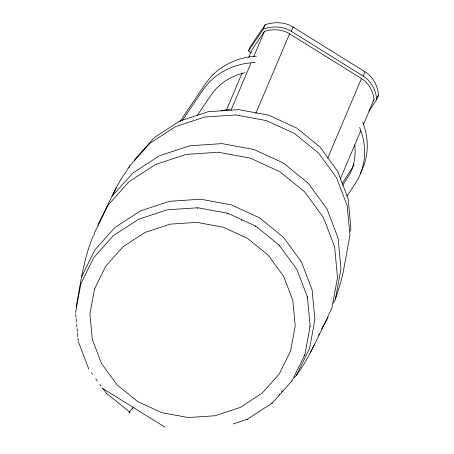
<?xml version="1.0" encoding="UTF-8"?>
<svg xmlns="http://www.w3.org/2000/svg" width="454" height="454" viewBox="0 0 454 454"><rect width="100%" height="100%" fill="white"/><g stroke="black" fill="none" stroke-linecap="round" stroke-linejoin="round"><path stroke-width="0.68" d="M75.563 312.488L80.829 283.852L93.734 257.634L113.392 235.615L138.464 219.299L167.248 209.799L197.774 207.762L227.965 213.323L255.761 226.103L279.272 245.239L296.893 269.421L307.426 297.001L310.144 326.097L304.878 354.733L291.973 380.951L272.315 402.97L247.822 418.906M94.046 234.979L94.426 232.908L108.109 205.117L128.947 181.776L155.523 164.484L186.032 154.411L218.385 152.249L250.387 158.145L279.857 171.697L304.776 191.98L323.458 217.614L334.621 246.845L337.504 277.689L331.919 308.045L327.879 316.256M98.047 225.524L98.302 224.145L116.111 188.001L120.531 180.017L129.935 165.653L149.922 143.271L175.414 126.683L204.675 117.024L235.711 114.947L266.407 120.605L294.669 133.601L318.572 153.055L336.488 177.639L347.196 205.679L349.966 235.263L343.065 272.752L340.999 281.406L335.398 299.152L333.531 302.937M335.398 299.152L340.971 268.853L338.088 238.055L326.942 208.874L308.3 183.285L283.415 163.037L254.002 149.508L222.051 143.623L189.749 145.779L159.292 155.836L132.761 173.099L111.956 196.4L116.111 188.001M350.227 231.279L350.868 227.794L348.15 198.744L337.634 171.209L320.042 147.068L296.57 127.966L268.819 115.203L238.679 109.652L208.204 111.69L179.472 121.173L154.439 137.46L134.815 159.445L134.197 160.688M93.388 235.569C83.865 257.849 80.755 282.059 76.38 305.69L76.51 307.097M80.738 284.573L81.016 283.909M106.304 393.885L106.582 393.221M197.49 208.602L197.762 207.943M129.776 412.987L130.054 412.328M103.16 388.845L106.435 393.346L129.328 411.738L129.049 412.397L132.381 408.316M227.63 214.157L227.902 213.499M241.505 220.536L241.778 219.878M255.381 226.921L255.659 226.257M278.852 246.023L279.131 245.359M246.874 419.78L247.152 419.121M306.961 297.693L307.233 297.035M271.912 403.493L272.184 402.829M309.679 326.744L309.951 326.086M291.536 381.508L291.809 380.849M304.418 355.334L304.691 354.676M251.198 52.67L248.463 50.967L250.273 46.694L265.13 24.766C274.199 21.622 284.749 21.883 293.046 27.019L365.01 71.783C373.08 76.777 377.847 85.965 378.522 95.3L376.707 99.574L368.886 111.117M226.285 110.373L242.078 73.156M248.73 57.488L252.055 49.656L264.444 31.371C272.667 28.681 282.121 29.209 289.573 33.812L361.469 78.536C368.705 83.031 373.256 91.135 374.028 99.54L363.501 124.351M248.463 50.967L263.32 29.039L265.13 24.766M230.916 110.367L250.863 63.361M253.638 56.829L264.444 31.371M255.772 113.466L289.573 33.812M376.707 99.574C376.037 90.238 371.264 81.05 363.194 76.062L291.235 31.292L293.046 27.019M327.669 158.191L361.469 78.536M363.194 76.062L365.01 71.783M340.222 179.188L360.726 130.877M128.993 167.56L129.935 165.653M81.737 276.571L94.858 249.916L114.845 227.528L140.337 210.94L169.603 201.281L200.64 199.21L231.336 204.862L259.597 217.858L283.5 237.311L301.416 261.901L312.125 289.941L314.894 319.525L309.537 348.638L296.417 375.299L294.09 377.898M318.555 335.205L319.173 333.94M321.659 328.889L323.214 325.728M296.417 375.299C309.685 357.394 317.885 336.476 328.049 316.807L323.821 325.342M310.235 352.951L314.389 344.552M132.103 408.98L133.073 407.306M360.289 173.246L360.987 172.055M179.869 121.683L205.628 83.53L209.85 78.037A71.482 64.303 22.6 0 1 256.567 56.143M182.497 120.259L202.949 89.96L207.172 84.472A71.482 64.303 22.6 0 1 253.888 62.573L255.199 62.573M197.098 115.691L210.928 95.209L214.702 90.301A61.88 55.666 22.6 0 1 245.115 72.697M133.453 407.544L133.658 407.238M342.134 183.688L352.366 167.838A61.88 55.666 22.6 0 0 354.097 164.042M342.617 185.436L349.694 174.268A61.88 55.666 22.6 0 0 354.739 144.877M346.918 196.122L354.812 184.432L358.308 178.484A71.482 64.303 22.6 0 0 360.045 128.607L359.511 127.466M372.865 101.253L374.028 99.54M377.348 97.031L378.522 95.3M278.75 395.082L279.681 394.038M281.542 391.955L282.473 390.917M233.186 423.923L247.243 419.286M263.32 29.039C272.383 25.895 282.933 26.156 291.235 31.292M102.002 387.983L164.898 427.106M91.277 372.541L92.502 374.227M95.783 378.727L97.423 380.974M99.88 384.351L101.111 386.036M78.536 342.242L88.814 369.164M75.693 313.873L76.017 317.335M76.147 318.725L76.471 322.187M76.664 324.264L76.925 327.039M77.049 328.424L77.379 331.885M77.503 333.27L77.833 336.737M77.957 338.122L78.287 341.584M362.718 122.177A71.482 64.303 22.6 0 1 361.282 171.47M221.155 110.878A58.969 53.05 22.6 0 1 229.945 109.159M94.557 288.943L89.943 313.998L92.327 339.461L101.543 363.592L116.962 384.754L137.534 401.495L161.857 412.68L188.274 417.544L214.986 415.762L240.172 407.448L262.111 393.17L279.312 373.903L290.605 350.965L295.214 325.904L292.83 300.446L283.614 276.31L268.195 255.154L247.623 238.412L223.3 227.227L196.883 222.358L170.171 224.14L144.991 232.454L123.051 246.732L105.844 265.999L94.557 288.943"/></g></svg>
